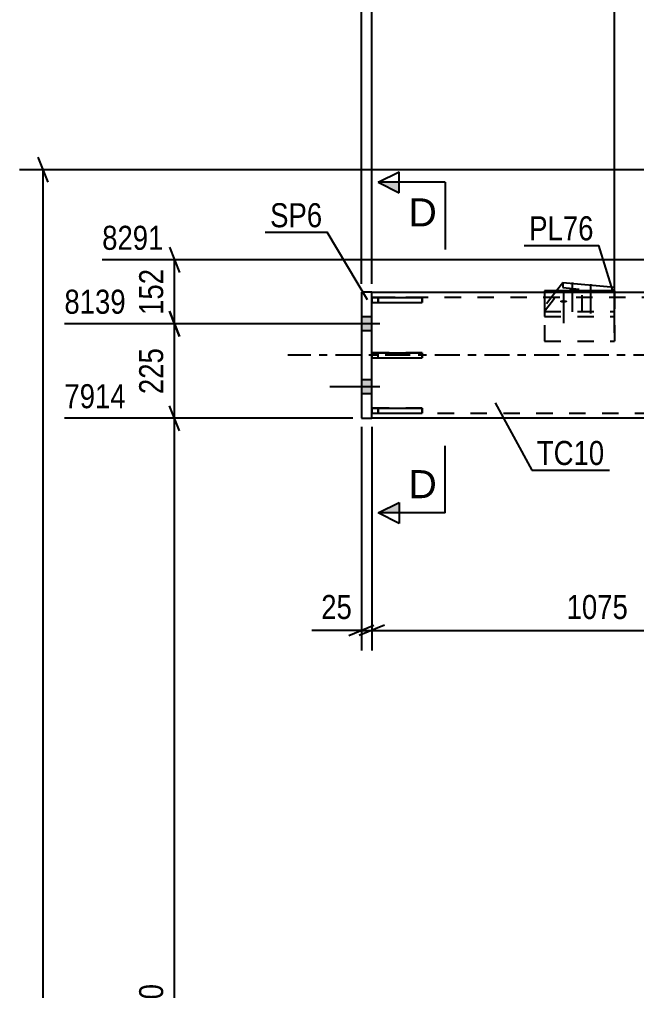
# Model space of a CAD drawing. Header units: millimetres. Extents: x 0 to 841, y 0 to 594.
# Drawn here: x 276.4 to 350, y 415.8 to 531.5 of the extents above; entities that cross this region are included whole.
import ezdxf

# ---------------------------------------------------------------- set-up
doc = ezdxf.new("R2010")
doc.units = ezdxf.units.MM
doc.linetypes.add('DXK_LINE_DOT2', pattern=[3.9198, 1.9599, -1.9599])
doc.linetypes.add('DXK_LINE_DOT3', pattern=[5.9187, 2.979, -0.9799, 0.9799, -0.9799])
doc.styles.add('Arial', font='ARIAL.TTF', dxfattribs={"height": 0.2})
doc.styles.add('Arial Narrow', font='ARIALN.TTF', dxfattribs={"height": 0.2})

# ---------------------------------------------------------------- blocks, each defined once
blk = doc.blocks.new('Bolt-247104153-5089 - 5063')
at = {"linetype": 'Continuous'}
for points in [[(342.28, 499.08), (342.19, 499.08), (342.1, 499.09), (342.02, 499.11), (341.95, 499.13), (341.89, 499.15), (341.85, 499.18), (341.84, 499.21), (341.84, 499.25), (341.85, 499.28), (341.89, 499.31), (341.95, 499.33), (342.02, 499.36), (342.1, 499.37), (342.19, 499.38), (342.28, 499.38), (342.38, 499.38), (342.47, 499.37), (342.55, 499.36), (342.62, 499.33), (342.67, 499.31), (342.71, 499.28), (342.73, 499.25), (342.73, 499.21), (342.71, 499.18), (342.67, 499.15), (342.62, 499.13), (342.55, 499.11), (342.47, 499.09), (342.38, 499.08)], [(344.46, 498.88), (344.36, 498.88), (344.27, 498.89), (344.19, 498.91), (344.12, 498.93), (344.07, 498.96), (344.03, 498.99), (344.01, 499.02), (344.01, 499.05), (344.03, 499.08), (344.07, 499.11), (344.12, 499.14), (344.19, 499.16), (344.27, 499.17), (344.36, 499.18), (344.46, 499.19), (344.55, 499.18), (344.64, 499.17), (344.72, 499.16), (344.79, 499.14), (344.85, 499.11), (344.89, 499.08), (344.9, 499.05), (344.9, 499.02), (344.89, 498.99), (344.85, 498.96), (344.79, 498.93), (344.72, 498.91), (344.64, 498.89), (344.55, 498.88)], [(341.25, 497.76), (341.16, 497.76), (341.07, 497.77), (340.99, 497.78), (340.92, 497.81), (340.86, 497.83), (340.83, 497.86), (340.81, 497.89), (340.81, 497.93), (340.83, 497.96), (340.86, 497.99), (340.92, 498.01), (340.99, 498.03), (341.07, 498.05), (341.16, 498.06), (341.25, 498.06), (341.35, 498.06), (341.44, 498.05), (341.52, 498.03), (341.59, 498.01), (341.64, 497.99), (341.68, 497.96), (341.7, 497.93), (341.7, 497.89), (341.68, 497.86), (341.64, 497.83), (341.59, 497.81), (341.52, 497.78), (341.44, 497.77), (341.35, 497.76)]]:
    blk.add_hatch(color=1, dxfattribs=at).paths.add_polyline_path(points)
at = {"color": 1, "linetype": 'Continuous'}
for p, q in [((342.28, 500.17), (342.28, 496.65)), ((344.46, 499.97), (344.46, 496.45)), ((341.25, 498.85), (341.25, 495.32))]:
    blk.add_line(p, q, dxfattribs=at)
at = {"color": 1, "linetype": 'DXK_LINE_DOT2'}
blk.add_line((343.43, 498.65), (343.43, 495.13), dxfattribs=at)
blk = doc.blocks.new('Bolt-247104153-5090 - 5063')
at = {"linetype": 'Continuous'}
for points in [[(317.15, 496.06), (317.15, 494.41), (318.4, 494.41), (318.4, 496.06)], [(317.15, 496.06), (317.15, 494.41), (318.4, 494.41), (318.4, 496.06)], [(317.15, 488.56), (317.15, 486.91), (318.4, 486.91), (318.4, 488.56)], [(317.15, 488.56), (317.15, 486.91), (318.4, 486.91), (318.4, 488.56)]]:
    blk.add_hatch(color=1, dxfattribs=at).paths.add_polyline_path(points)
at = {"color": 1, "linetype": 'Continuous'}
for p, q in [((319.35, 495.24), (313.4, 495.24)), ((319.35, 495.24), (313.4, 495.24)), ((318.4, 496.06), (317.15, 496.06)), ((318.4, 496.06), (317.15, 496.06)), ((318.4, 494.41), (317.15, 494.41)), ((318.4, 494.41), (317.15, 494.41)), ((318.4, 488.56), (317.15, 488.56)), ((318.4, 488.56), (317.15, 488.56)), ((319.35, 487.74), (313.4, 487.74)), ((319.35, 487.74), (313.4, 487.74)), ((318.4, 486.91), (317.15, 486.91)), ((318.4, 486.91), (317.15, 486.91))]:
    blk.add_line(p, q, dxfattribs=at)
blk = doc.blocks.new('Part-247104153-5138 - 5063')
at = {"color": 7, "linetype": 'DXK_LINE_DOT2'}
for p, q in [((324.4, 491.79), (318.4, 491.79)), ((318.4, 491.79), (318.4, 491.19)), ((319.15, 491.19), (319.15, 491.79)), ((324.4, 491.19), (324.4, 491.79)), ((318.4, 491.19), (324.4, 491.19))]:
    blk.add_line(p, q, dxfattribs=at)
blk = doc.blocks.new('Part-247104153-5097 - 5063')
at = {"color": 7, "linetype": 'DXK_LINE_DOT2'}
for p, q in [((338.98, 496.76), (341.17, 499.56)), ((341.17, 500.13), (341.17, 499.56)), ((341.17, 499.56), (347.34, 499)), ((340.43, 499.18), (338.98, 497.32)), ((347.34, 499.18), (347.34, 496.13)), ((338.98, 497.32), (338.98, 496.13)), ((338.98, 496.7), (347.34, 496.7)), ((338.98, 496.13), (347.34, 496.13))]:
    blk.add_line(p, q, dxfattribs=at)
at = {"color": 2, "linetype": 'Continuous'}
for p, q in [((341.17, 500.13), (340.43, 499.18)), ((347.34, 499.57), (341.17, 500.13)), ((347.34, 499.18), (347.34, 499.57))]:
    blk.add_line(p, q, dxfattribs=at)
blk = doc.blocks.new('Part-247104153-5101 - 5063')
at = {"color": 2, "linetype": 'Continuous'}
for p, q in [((318.4, 498.36), (324.4, 498.36)), ((318.4, 498.36), (318.4, 497.76)), ((318.4, 497.76), (324.4, 497.76)), ((324.4, 498.36), (324.4, 497.76))]:
    blk.add_line(p, q, dxfattribs=at)
at = {"color": 7, "linetype": 'DXK_LINE_DOT2'}
blk.add_line((319.15, 497.76), (319.15, 498.36), dxfattribs=at)
blk = doc.blocks.new('Part-247104153-5102 - 5063')
at = {"color": 2, "linetype": 'Continuous'}
for p, q in [((318.4, 491.79), (324.4, 491.79)), ((318.4, 491.79), (318.4, 491.19)), ((324.4, 491.79), (324.4, 491.19)), ((318.4, 491.19), (324.4, 491.19))]:
    blk.add_line(p, q, dxfattribs=at)
at = {"color": 7, "linetype": 'DXK_LINE_DOT2'}
blk.add_line((319.15, 491.19), (319.15, 491.79), dxfattribs=at)
blk = doc.blocks.new('Part-247104153-5149 - 5063')
at = {"color": 2, "linetype": 'Continuous'}
for p, q in [((317.15, 498.99), (317.15, 483.99)), ((318.4, 498.99), (317.15, 498.99)), ((318.4, 483.99), (318.4, 498.99)), ((317.15, 483.99), (318.4, 483.99))]:
    blk.add_line(p, q, dxfattribs=at)
blk = doc.blocks.new('Part-247104153-5132 - 5063')
at = {"color": 2, "linetype": 'Continuous'}
for p, q in [((338.98, 499.18), (338.98, 498.99)), ((347.34, 499.18), (338.98, 499.18)), ((347.34, 498.99), (347.34, 499.18))]:
    blk.add_line(p, q, dxfattribs=at)
at = {"color": 7, "linetype": 'DXK_LINE_DOT2'}
for p, q in [((338.98, 498.99), (338.98, 493.18)), ((347.34, 498.99), (347.34, 493.18)), ((338.98, 493.18), (347.34, 493.18))]:
    blk.add_line(p, q, dxfattribs=at)
blk = doc.blocks.new('Part-247104153-5137 - 5063')
at = {"color": 7, "linetype": 'DXK_LINE_DOT2'}
for p, q in [((324.4, 498.36), (318.4, 498.36)), ((318.4, 498.36), (318.4, 497.76)), ((318.4, 497.76), (324.4, 497.76)), ((319.15, 498.36), (319.15, 497.76)), ((324.4, 497.76), (324.4, 498.36))]:
    blk.add_line(p, q, dxfattribs=at)
blk = doc.blocks.new('Part-247104153-5139 - 5063')
at = {"color": 7, "linetype": 'DXK_LINE_DOT2'}
for p, q in [((324.4, 485.21), (318.4, 485.21)), ((318.4, 485.21), (318.4, 484.61)), ((318.4, 484.61), (324.4, 484.61)), ((319.15, 485.21), (319.15, 484.61)), ((324.4, 484.61), (324.4, 485.21))]:
    blk.add_line(p, q, dxfattribs=at)
blk = doc.blocks.new('Part-247104153-5142 - 5063')
at = {"color": 2, "linetype": 'Continuous'}
for p, q in [((318.4, 485.21), (324.4, 485.21)), ((318.4, 485.21), (318.4, 484.61)), ((318.4, 484.61), (324.4, 484.61)), ((324.4, 485.21), (324.4, 484.61))]:
    blk.add_line(p, q, dxfattribs=at)
at = {"color": 7, "linetype": 'DXK_LINE_DOT2'}
blk.add_line((319.15, 484.61), (319.15, 485.21), dxfattribs=at)
blk = doc.blocks.new('Part-247104153-5215 - 5063')
at = {"color": 2, "linetype": 'Continuous'}
for p, q in [((318.4, 498.99), (372.15, 498.99)), ((372.15, 483.99), (318.4, 483.99))]:
    blk.add_line(p, q, dxfattribs=at)
at = {"color": 7, "linetype": 'DXK_LINE_DOT2'}
for p, q in [((318.4, 483.99), (318.4, 498.99)), ((372.15, 498.99), (372.15, 483.99)), ((372.15, 498.39), (318.4, 498.39)), ((318.4, 484.59), (372.15, 484.59))]:
    blk.add_line(p, q, dxfattribs=at)
at = {"color": 7, "linetype": 'DXK_LINE_DOT3'}
blk.add_line((382.15, 491.49), (308.4, 491.49), dxfattribs=at)
blk = doc.blocks.new('StraightDimension-247104153-41988 - 5063')
at = {"color": 7, "linetype": 'Continuous'}
for p, q in [((347.34, 494.18), (347.34, 541.83)), ((372.15, 503.85), (372.15, 541.83)), ((348.84, 539.58), (345.84, 538.38)), ((347.34, 538.98), (372.15, 538.98)), ((370.65, 538.38), (373.65, 539.58))]:
    blk.add_line(p, q, dxfattribs=at)
at = {"color": 0}
blk.add_wipeout([(363.09, 539.73), (363.09, 543.93), (356.41, 543.93), (356.41, 539.73)], dxfattribs=at)
at = {"color": 3, "style": 'Arial Narrow'}
blk.add_text('496', height=2.863, dxfattribs=at).set_placement((357.01, 540.33))
blk = doc.blocks.new('StraightDimension-247104153-33778 - 5063')
at = {"color": 7, "linetype": 'Continuous'}
for p, q in [((294.28, 496.74), (295.48, 493.74)), ((313.65, 495.24), (281.76, 495.24)), ((294.88, 483.99), (294.88, 495.24)), ((295.48, 482.49), (294.28, 485.49)), ((316.15, 483.99), (281.76, 483.99))]:
    blk.add_line(p, q, dxfattribs=at)
at = {"color": 0, "linetype": 'Continuous'}
blk.add_wipeout([(289.68, 495.84), (289.68, 500.04), (281.16, 500.04), (281.16, 495.84)], dxfattribs=at)
at = {"color": 0}
blk.add_wipeout([(294.13, 492.95), (289.93, 492.95), (289.93, 486.27), (294.13, 486.27)], dxfattribs=at)
at = {"color": 3, "linetype": 'Continuous', "style": 'Arial Narrow'}
blk.add_text('8139', height=2.863, dxfattribs=at).set_placement((281.76, 496.44))
at = {"color": 3, "style": 'Arial Narrow'}
blk.add_text('225', height=2.863, rotation=90.0002, dxfattribs=at).set_placement((293.53, 486.87))
blk = doc.blocks.new('StraightDimension-247104153-5309 - 5063')
at = {"color": 7, "linetype": 'Continuous'}
for p, q in [((317.15, 499.99), (317.15, 551.69)), ((452.15, 484.99), (452.15, 551.69)), ((318.65, 549.44), (315.65, 548.24)), ((450.65, 548.24), (453.65, 549.44)), ((317.15, 548.84), (452.15, 548.84))]:
    blk.add_line(p, q, dxfattribs=at)
at = {"color": 0}
blk.add_wipeout([(388.91, 549.59), (388.91, 553.79), (380.4, 553.79), (380.4, 549.59)], dxfattribs=at)
at = {"color": 3, "style": 'Arial Narrow'}
blk.add_text('2700', height=2.863, dxfattribs=at).set_placement((381, 550.19))
blk = doc.blocks.new('StraightDimension-247104153-42102 - 5063')
at = {"color": 7, "linetype": 'Continuous'}
for p, q in [((318.4, 482.99), (318.4, 456.34)), ((372.15, 464.39), (372.15, 456.34)), ((319.9, 459.34), (316.9, 458.14)), ((370.65, 458.14), (373.65, 459.34)), ((318.4, 458.74), (372.15, 458.74))]:
    blk.add_line(p, q, dxfattribs=at)
at = {"color": 0}
blk.add_wipeout([(349.54, 459.49), (349.54, 463.69), (341.02, 463.69), (341.02, 459.49)], dxfattribs=at)
at = {"color": 3, "style": 'Arial Narrow'}
blk.add_text('1075', height=2.863, dxfattribs=at).set_placement((341.62, 460.09))
blk = doc.blocks.new('StraightDimension-247104153-5318 - 5063')
at = {"color": 7, "linetype": 'Continuous'}
for p, q in [((279.84, 512.09), (278.64, 515.09)), ((374.15, 513.59), (276.39, 513.59)), ((279.24, 283.49), (279.24, 513.59))]:
    blk.add_line(p, q, dxfattribs=at)
blk = doc.blocks.new('StraightDimension-247104153-33777 - 5063')
at = {"color": 7, "linetype": 'Continuous'}
for p, q in [((294.28, 504.35), (295.48, 501.35)), ((371.15, 502.85), (286.26, 502.85)), ((294.88, 495.24), (294.88, 502.85)), ((295.48, 493.74), (294.28, 496.74)), ((313.65, 495.24), (281.76, 495.24))]:
    blk.add_line(p, q, dxfattribs=at)
at = {"color": 0, "linetype": 'Continuous'}
blk.add_wipeout([(294.18, 503.45), (294.18, 507.65), (285.66, 507.65), (285.66, 503.45)], dxfattribs=at)
at = {"color": 0}
blk.add_wipeout([(294.13, 502.38), (289.93, 502.38), (289.93, 495.7), (294.13, 495.7)], dxfattribs=at)
at = {"color": 3, "linetype": 'Continuous', "style": 'Arial Narrow'}
blk.add_text('8291', height=2.863, dxfattribs=at).set_placement((286.26, 504.05))
at = {"color": 3, "style": 'Arial Narrow'}
blk.add_text('152', height=2.863, rotation=90.0002, dxfattribs=at).set_placement((293.53, 496.3))
blk = doc.blocks.new('StraightDimension-247104153-33779 - 5063')
at = {"color": 7, "linetype": 'Continuous'}
for p, q in [((295.48, 482.49), (294.28, 485.49)), ((316.15, 483.99), (281.76, 483.99)), ((294.88, 341.99), (294.88, 483.99))]:
    blk.add_line(p, q, dxfattribs=at)
at = {"color": 0, "linetype": 'Continuous'}
blk.add_wipeout([(289.68, 484.59), (289.68, 488.79), (281.16, 488.79), (281.16, 484.59)], dxfattribs=at)
at = {"color": 0}
blk.add_wipeout([(294.13, 417.24), (289.93, 417.24), (289.93, 408.73), (294.13, 408.73)], dxfattribs=at)
at = {"color": 3, "linetype": 'Continuous', "style": 'Arial Narrow'}
blk.add_text('7914', height=2.863, dxfattribs=at).set_placement((281.76, 485.19))
at = {"color": 3, "style": 'Arial Narrow'}
blk.add_text('2840', height=2.863, rotation=90.0002, dxfattribs=at).set_placement((293.53, 409.33))
blk = doc.blocks.new('StraightDimension-247104153-41989 - 5063')
at = {"color": 7, "linetype": 'Continuous'}
for p, q in [((318.4, 499.99), (318.4, 541.83)), ((347.34, 494.18), (347.34, 541.83)), ((319.9, 539.58), (316.9, 538.38)), ((318.4, 538.98), (347.34, 538.98)), ((345.84, 538.38), (348.84, 539.58))]:
    blk.add_line(p, q, dxfattribs=at)
at = {"color": 0}
blk.add_wipeout([(336.21, 539.73), (336.21, 543.93), (329.53, 543.93), (329.53, 539.73)], dxfattribs=at)
at = {"color": 3, "style": 'Arial Narrow'}
blk.add_text('579', height=2.863, dxfattribs=at).set_placement((330.13, 540.33))
blk = doc.blocks.new('StraightDimension-247104153-42103 - 5063')
at = {"color": 7, "linetype": 'Continuous'}
for p, q in [((317.15, 482.99), (317.15, 456.34)), ((318.4, 482.99), (318.4, 456.34)), ((315.65, 458.14), (318.65, 459.34)), ((319.9, 459.34), (316.9, 458.14)), ((317.15, 458.74), (311.25, 458.74)), ((317.15, 458.74), (311.25, 458.74)), ((317.15, 458.74), (318.4, 458.74))]:
    blk.add_line(p, q, dxfattribs=at)
at = {"color": 0}
blk.add_wipeout([(316.63, 459.49), (316.63, 463.69), (311.77, 463.69), (311.77, 459.49)], dxfattribs=at)
at = {"color": 3, "style": 'Arial Narrow'}
blk.add_text('25', height=2.863, dxfattribs=at).set_placement((312.37, 460.09))
blk = doc.blocks.new('Mark-247104153-5145 - 5063')
at = {"color": 30, "linetype": 'Continuous'}
for p in [(305.68, 506.14), (317.9, 498.08)]:
    blk.add_line(p, (313.09, 506.14), dxfattribs=at)
at = {"color": 0}
blk.add_wipeout([(312.49, 506.74), (312.49, 509.74), (306.28, 509.74), (306.28, 506.74)], dxfattribs=at)
blk.add_wipeout([(312.49, 506.74), (312.49, 509.74), (306.28, 509.74), (306.28, 506.74)], dxfattribs=at)
at = {"color": 3, "style": 'Arial Narrow'}
blk.add_text('SP6', height=2.863, dxfattribs=at).set_placement((306.28, 506.74))
blk = doc.blocks.new('Mark-247104153-5128 - 5063')
at = {"color": 30, "linetype": 'Continuous'}
for p in [(336.56, 504.58), (347.12, 499.18)]:
    blk.add_line(p, (345.44, 504.58), dxfattribs=at)
at = {"color": 0}
blk.add_wipeout([(344.84, 505.18), (344.84, 508.18), (337.16, 508.18), (337.16, 505.18)], dxfattribs=at)
blk.add_wipeout([(344.84, 505.18), (344.84, 508.18), (337.16, 508.18), (337.16, 505.18)], dxfattribs=at)
at = {"color": 3, "style": 'Arial Narrow'}
blk.add_text('PL76', height=2.863, dxfattribs=at).set_placement((337.16, 505.18))
blk = doc.blocks.new('Mark-247104153-43757 - 5063')
at = {"color": 30, "linetype": 'Continuous'}
for p, q in [((333.12, 485.82), (337.47, 477.83)), ((337.47, 477.83), (346.71, 477.83))]:
    blk.add_line(p, q, dxfattribs=at)
at = {"color": 0}
blk.add_wipeout([(346.11, 478.43), (346.11, 481.43), (338.07, 481.43), (338.07, 478.43)], dxfattribs=at)
blk.add_wipeout([(346.11, 478.43), (346.11, 481.43), (338.07, 481.43), (338.07, 478.43)], dxfattribs=at)
at = {"color": 3, "style": 'Arial Narrow'}
blk.add_text('TC10', height=2.863, dxfattribs=at).set_placement((338.07, 478.43))
blk = doc.blocks.new('SectionMark-247104153-5519 - 5063')
at = {"linetype": 'Continuous'}
for points in [[(321.65, 512.09), (321.65, 510.84), (319.15, 512.09)], [(321.65, 473.98), (321.65, 472.73), (319.15, 472.73)]]:
    blk.add_hatch(color=6, dxfattribs=at).paths.add_polyline_path(points)
at = {"color": 6, "linetype": 'Continuous'}
for p, q in [((319.15, 512.09), (321.65, 513.34)), ((321.65, 510.84), (321.65, 513.34)), ((327.15, 512.09), (319.15, 512.09)), ((319.15, 512.09), (321.65, 510.84)), ((327.15, 512.09), (327.15, 504.09)), ((327.15, 472.73), (327.15, 480.73)), ((319.15, 472.73), (321.65, 473.98)), ((321.65, 473.98), (321.65, 471.48)), ((327.15, 472.73), (319.15, 472.73)), ((321.65, 471.48), (319.15, 472.73))]:
    blk.add_line(p, q, dxfattribs=at)
at = {"color": 0, "linetype": 'Continuous'}
for points in [[(326.15, 506.84), (326.15, 510.34), (322.78, 510.34), (322.78, 506.84)], [(326.15, 474.48), (326.15, 477.98), (322.78, 477.98), (322.78, 474.48)]]:
    blk.add_wipeout(points, dxfattribs=at)
at = {"color": 3, "linetype": 'Continuous', "style": 'Arial'}
for p in [(322.78, 506.84), (322.78, 474.48)]:
    blk.add_text('D', height=3.34, dxfattribs=at).set_placement(p)

msp = doc.modelspace()

# ---------------------------------------------------------------- block references
for name in ['Part-247104153-5097 - 5063', 'Bolt-247104153-5089 - 5063', 'Part-247104153-5215 - 5063', 'Part-247104153-5149 - 5063', 'Part-247104153-5132 - 5063', 'Part-247104153-5101 - 5063', 'Part-247104153-5137 - 5063', 'Bolt-247104153-5090 - 5063', 'Part-247104153-5138 - 5063', 'Part-247104153-5102 - 5063', 'Part-247104153-5139 - 5063', 'Part-247104153-5142 - 5063', 'StraightDimension-247104153-42102 - 5063']:
    msp.add_blockref(name, (0, 0))

# ---------------------------------------------------------------- next in the draw order: block references
for name in ['StraightDimension-247104153-41988 - 5063', 'StraightDimension-247104153-33778 - 5063']:
    msp.add_blockref(name, (0, 0))

# ---------------------------------------------------------------- next in the draw order: block references
msp.add_blockref('StraightDimension-247104153-5309 - 5063', (0, 0))

# ---------------------------------------------------------------- next in the draw order: block references
msp.add_blockref('StraightDimension-247104153-5318 - 5063', (0, 0))

# ---------------------------------------------------------------- next in the draw order: block references
for name in ['StraightDimension-247104153-33777 - 5063', 'StraightDimension-247104153-33779 - 5063']:
    msp.add_blockref(name, (0, 0))

# ---------------------------------------------------------------- next in the draw order: block references
for name in ['StraightDimension-247104153-41989 - 5063', 'Mark-247104153-43757 - 5063', 'StraightDimension-247104153-42103 - 5063']:
    msp.add_blockref(name, (0, 0))

# ---------------------------------------------------------------- next in the draw order: block references
for name in ['SectionMark-247104153-5519 - 5063', 'Mark-247104153-5145 - 5063', 'Mark-247104153-5128 - 5063']:
    msp.add_blockref(name, (0, 0))

doc.saveas('drawing.dxf')
